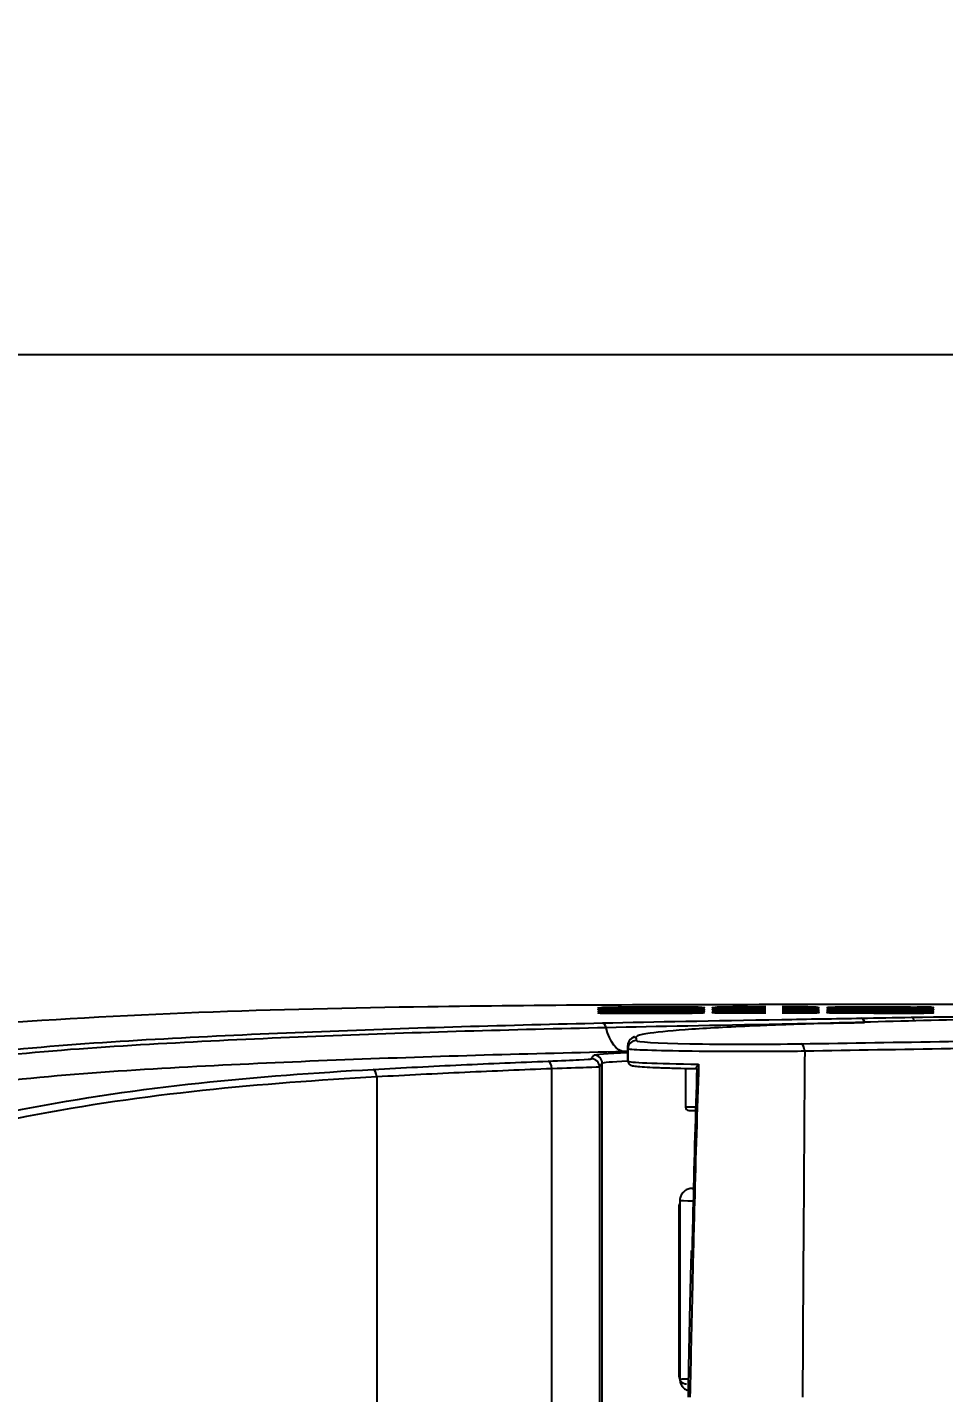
# Model space of a CAD drawing. Extents: x 5656 to 11650, y -52 to 2475.
# Drawn here: x 5946.8 to 6058.8, y 1845.8 to 2012.7 of the extents above; entities that cross this region are included whole.
import ezdxf

# ---------------------------------------------------------------- set-up
doc = ezdxf.new("R2010")
doc.units = 0
doc.header["$LTSCALE"] = 20
doc.header["$MEASUREMENT"] = 0
doc.layers.get('0').update_dxf_attribs({"linetype": 'CONTINUOUS'})
doc.layers.get('DEFPOINTS').update_dxf_attribs({"linetype": 'CONTINUOUS'})
doc.layers.add('1', color=7, linetype='CONTINUOUS')
doc.styles.get("Standard").update_dxf_attribs({"font": 'NanumGothic.ttf'})
doc.dimstyles.get("Standard").update_dxf_attribs({"dimtxt": 2.7, "dimasz": 2.5, "dimexe": 1.5, "dimexo": 1.5, "dimgap": 1.5, "dimtad": 1, "dimdec": 0, "dimlfac": 10, "dimzin": 0, "dimdsep": 46, "dimtxsty": 'Standard', "dimcen": 0, "dimclrt": 2, "dimadec": 0, "dimazin": 0, "dimtfac": 1, "dimtdec": 0, "dimtmove": 0, "dimatfit": 3, "dimfxl": 0, "dimtolj": 1, "dimtzin": 0, "dimarcsym": 0})

# ---------------------------------------------------------------- blocks, each defined once
blk = doc.blocks.new('*D62')
at = {"color": 3, "lineweight": -2}
for p, q in [((5797, 1696.4), (5797, 1977.72)), ((6474.56, 1696.4), (6474.56, 1977.72)), ((5817, 1972.72), (6454.56, 1972.72))]:
    blk.add_line(p, q, dxfattribs=at)
at = {"color": 3}
for points in [[(5817, 1976.05), (5817, 1969.38), (5797, 1972.72)], [(6454.56, 1976.05), (6454.56, 1969.38), (6474.56, 1972.72)]]:
    blk.add_solid(points, dxfattribs=at)
at = {"layer": 'DEFPOINTS', "color": 0}
for p in [(6474.56, 1972.72), (5797, 1694.9), (6474.56, 1694.9)]:
    blk.add_point(p, dxfattribs=at)
at = {"color": 2, "insert": (6135.78, 1996.32), "char_height": 25, "attachment_point": 5}
blk.add_mtext('\\A1;{\\fNanumGothic|b0|i0|c0|p50;680}', dxfattribs=at)

msp = doc.modelspace()

# ---------------------------------------------------------------- linework, layer by layer
at = {"layer": '1', "color": 0, "linetype": 'Continuous'}
for p, q in [((6020.23, 1888.27), (6020.23, 1886.77)), ((6027.29, 1885.46), (6027.29, 1880.7)), ((6028.57, 1880.7), (6027.29, 1880.7)), ((6027.69, 1880.3), (6028.41, 1880.3)), ((6028.31, 1870.79), (6028.09, 1870.79)), ((6026.47, 1868.52), (6026.47, 1847.88)), ((6026.59, 1868.52), (6026.47, 1868.52)), ((6026.59, 1869.29), (6026.59, 1847.47)), ((6026.59, 1869.29), (6026.59, 1847.47)), ((6026.59, 1869.29), (6026.59, 1869.29)), ((6026.58, 1847.88), (6026.47, 1847.88)), ((6026.59, 1847.47), (6026.59, 1847.47))]:
    msp.add_line(p, q, dxfattribs=at)
for centre, radius, start, end in [((6027.69, 1880.7), 0.4, 180, 270), ((6027.47, 1868.52), 1, 151.4574, 180), ((6027.47, 1847.88), 1, 180, 267.2119)]:
    msp.add_arc(centre, radius, start, end, dxfattribs=at)
for centre, major_axis, ratio, start_param, end_param in [((6048.77, 1890.59), (-0.02, 1), 0.526618, 5.24402, 6.242794), ((6048.77, 1890.59), (-0.015, 1), 0.445342, 5.153242, 6.244836), ((6054.89, 1890.7), (0.015, -1), 0.437993, 2.171709, 3.103155), ((6017.15, 1890.01), (-0.022, 1), 0.481748, 5.12915, 6.244948), ((6021.23, 1888.27), (1, 0.02), 0.999469, 1.552796, 3.121279), ((6021.24, 1887.85), (1, 0.02), 0.99947, 1.552437, 3.121258), ((6041.41, 1887.46), (-0.017, 1), 0.443476, 4.795344, 6.246249), ((6010.53, 1885.34), (0.039, -0.999), 0.419656, 1.626156, 3.124935), ((6015.78, 1885.62), (0.842, -0.539), 0.999869, 0.569809, 2.169227), ((6016.11, 1886.08), (0.775, -0.632), 0.999905, 0.684023, 2.277312)]:
    msp.add_ellipse(centre, major_axis=major_axis, ratio=ratio, start_param=start_param, end_param=end_param, dxfattribs=at)
for points, knots in [([(6036.83, 1494.1), (6022.93, 1494.11), (6009.02, 1494.17), (5976.37, 1494.67), (5957.63, 1495.23), (5929.55, 1497.55), (5920.17, 1498.6), (5901.61, 1501.6), (5892.43, 1503.55), (5874.42, 1509.04), (5865.64, 1512.6), (5849.42, 1521.94), (5841.86, 1527.88), (5832.37, 1538.15), (5829.48, 1541.81), (5824.19, 1549.57), (5821.79, 1553.68), (5815.4, 1566.23), (5812.14, 1574.98), (5806.86, 1592.96), (5804.84, 1602.19), (5801.66, 1620.58), (5800.49, 1629.79), (5797.73, 1657.48), (5796.98, 1676.01), (5797.03, 1713.13), (5797.84, 1731.8), (5800.74, 1759.68), (5801.97, 1768.93), (5805.28, 1787.31), (5807.37, 1796.48), (5812.8, 1814.25), (5816.14, 1822.88), (5822.65, 1835.22), (5825.09, 1839.26), (5830.53, 1846.95), (5833.49, 1850.56), (5843.17, 1860.65), (5850.81, 1866.42), (5867.18, 1875.49), (5876.02, 1878.93), (5893.98, 1884.21), (5903.08, 1886.08), (5921.4, 1888.95), (5930.64, 1889.95), (5958.45, 1892.2), (5977.13, 1892.74), (6009.6, 1893.23), (6023.42, 1893.28), (6039.25, 1893.29)], [0, 0, 0, 0, 0.054995, 0.054995, 0.129163, 0.129163, 0.166246, 0.166246, 0.20333, 0.20333, 0.240414, 0.240414, 0.277498, 0.277498, 0.296039, 0.296039, 0.314581, 0.314581, 0.351665, 0.351665, 0.388749, 0.388749, 0.425833, 0.425833, 0.5, 0.5, 0.574167, 0.574167, 0.611251, 0.611251, 0.648335, 0.648335, 0.685419, 0.685419, 0.703961, 0.703961, 0.722502, 0.722502, 0.759586, 0.759586, 0.79667, 0.79667, 0.833754, 0.833754, 0.870837, 0.870837, 0.945005, 0.945005, 1, 1, 1, 1]), ([(6017.46, 1892.78), (6017.27, 1892.79), (6017.1, 1892.79), (6016.6, 1892.81), (6016.5, 1892.84), (6016.76, 1892.87), (6016.92, 1892.88), (6017.12, 1892.89)], [0, 0, 0, 0, 0.201907, 0.201907, 0.73796, 0.73796, 1, 1, 1, 1]), ([(6017.12, 1892.89), (6017.34, 1892.9), (6017.61, 1892.9), (6018.52, 1892.92), (6019.19, 1892.92), (6022.42, 1892.94), (6025.01, 1892.94), (6027.59, 1892.95)], [0, 0, 0, 0, 0.092751, 0.092751, 0.274201, 0.274201, 1, 1, 1, 1]), ([(6027.59, 1892.95), (6027.24, 1892.95), (6025.52, 1892.95), (6022.75, 1892.94), (6020.01, 1892.92), (6018.44, 1892.92), (6017.99, 1892.91), (6017.89, 1892.91)], [0, 0, 0, 0, 0.10832, 0.530578, 0.847495, 0.96625, 1, 1, 1, 1]), ([(6027.59, 1892.95), (6027.8, 1892.95), (6028.02, 1892.95), (6028.43, 1892.95), (6028.62, 1892.94), (6028.96, 1892.94), (6029.11, 1892.93), (6029.36, 1892.92), (6029.45, 1892.91), (6029.58, 1892.9), (6029.6, 1892.89), (6029.57, 1892.87), (6029.51, 1892.86), (6029.35, 1892.85), (6029.28, 1892.84), (6029.19, 1892.84)], [0, 0, 0, 0, 0.141324, 0.141324, 0.282473, 0.282473, 0.426689, 0.426689, 0.577845, 0.577845, 0.736939, 0.736939, 0.901335, 0.901335, 1, 1, 1, 1]), ([(6032.09, 1892.82), (6032.05, 1892.82), (6032, 1892.82), (6031.75, 1892.82), (6031.56, 1892.82), (6031.22, 1892.83), (6031.07, 1892.84), (6030.82, 1892.85), (6030.72, 1892.86), (6030.6, 1892.87), (6030.58, 1892.88), (6030.61, 1892.9), (6030.67, 1892.91), (6030.87, 1892.92), (6031, 1892.93), (6031.34, 1892.94), (6031.54, 1892.95), (6031.95, 1892.96), (6032.17, 1892.96), (6032.4, 1892.96), (6033.24, 1892.96), (6034.1, 1892.96), (6035.66, 1892.97), (6036.36, 1892.97), (6037.07, 1892.97)], [0, 0, 0, 0, 0.014064, 0.014064, 0.076122, 0.076122, 0.139542, 0.139542, 0.206001, 0.206001, 0.275928, 0.275928, 0.348166, 0.348166, 0.419987, 0.419987, 0.488741, 0.488741, 0.553703, 0.553703, 0.553703, 0.798091, 0.798091, 1, 1, 1, 1]), ([(6037.09, 1892.97), (6036.87, 1892.97), (6035.62, 1892.97), (6034.01, 1892.96), (6032.44, 1892.96), (6031.99, 1892.96), (6031.89, 1892.95)], [0, 0, 0, 0, 0.126736, 0.716573, 0.937605, 1, 1, 1, 1]), ([(6041.59, 1892.97), (6041.24, 1892.97), (6040.41, 1892.97), (6039.57, 1892.97), (6039.09, 1892.97)], [0, 0, 0, 0, 0.421637, 1, 1, 1, 1]), ([(6039.25, 1893.29), (6043.4, 1893.3), (6047.55, 1893.3), (6070.35, 1893.29), (6089, 1893.31), (6107.64, 1893.36)], [0, 0, 0, 0, 0.182171, 0.182171, 1, 1, 1, 1]), ([(6041.59, 1892.97), (6041.8, 1892.97), (6042.02, 1892.97), (6042.43, 1892.96), (6042.62, 1892.96), (6042.96, 1892.95), (6043.11, 1892.94), (6043.36, 1892.93), (6043.46, 1892.92), (6043.58, 1892.91), (6043.6, 1892.9), (6043.57, 1892.88), (6043.51, 1892.87), (6043.34, 1892.86), (6043.24, 1892.85), (6043.13, 1892.85)], [0, 0, 0, 0, 0.138178, 0.138178, 0.276179, 0.276179, 0.417304, 0.417304, 0.565293, 0.565293, 0.721014, 0.721014, 0.881769, 0.881769, 1, 1, 1, 1]), ([(6043.25, 1892.93), (6043.21, 1892.94), (6043.04, 1892.95), (6042.67, 1892.96), (6042.34, 1892.96), (6042.23, 1892.96)], [0, 0, 0, 0, 0.209937, 0.772052, 1, 1, 1, 1]), ([(6046.09, 1892.83), (6046.05, 1892.83), (6046, 1892.83), (6045.75, 1892.83), (6045.56, 1892.83), (6045.22, 1892.84), (6045.07, 1892.85), (6044.82, 1892.86), (6044.72, 1892.87), (6044.6, 1892.88), (6044.58, 1892.89), (6044.61, 1892.91), (6044.67, 1892.92), (6044.87, 1892.93), (6045.01, 1892.94), (6045.34, 1892.95), (6045.54, 1892.96), (6045.95, 1892.97), (6046.17, 1892.97), (6046.4, 1892.97), (6047.25, 1892.97), (6048.1, 1892.97), (6051.17, 1892.97), (6053.38, 1892.97), (6055.59, 1892.96)], [0, 0, 0, 0, 0.009861, 0.009861, 0.05323, 0.05323, 0.097589, 0.097589, 0.144101, 0.144101, 0.193034, 0.193034, 0.243541, 0.243541, 0.293689, 0.293689, 0.341644, 0.341644, 0.386943, 0.386943, 0.386943, 0.557467, 0.557467, 1, 1, 1, 1]), ([(6055.59, 1892.96), (6055.8, 1892.96), (6056.02, 1892.96), (6056.43, 1892.96), (6056.62, 1892.95), (6056.96, 1892.94), (6057.11, 1892.94), (6057.36, 1892.92), (6057.46, 1892.92), (6057.58, 1892.9), (6057.6, 1892.89), (6057.57, 1892.87), (6057.51, 1892.87), (6057.34, 1892.85), (6057.24, 1892.85), (6057.12, 1892.84)], [0, 0, 0, 0, 0.137673, 0.137673, 0.275168, 0.275168, 0.415834, 0.415834, 0.563389, 0.563389, 0.718661, 0.718661, 0.878911, 0.878911, 1, 1, 1, 1]), ([(6057.29, 1892.92), (6057.22, 1892.93), (6057.02, 1892.94), (6056.62, 1892.96), (6056.31, 1892.96), (6056.24, 1892.96)], [0, 0, 0, 0, 0.328428, 0.849625, 1, 1, 1, 1]), ([(6017.46, 1892.57), (6017.27, 1892.58), (6017.1, 1892.58), (6016.6, 1892.61), (6016.5, 1892.63), (6016.76, 1892.66), (6016.92, 1892.67), (6017.13, 1892.68)], [0, 0, 0, 0, 0.201841, 0.201841, 0.737894, 0.737894, 1, 1, 1, 1]), ([(6017.46, 1892.37), (6017.27, 1892.37), (6017.1, 1892.38), (6016.6, 1892.4), (6016.5, 1892.42), (6016.76, 1892.45), (6016.92, 1892.46), (6017.13, 1892.47)], [0, 0, 0, 0, 0.201788, 0.201788, 0.737877, 0.737877, 1, 1, 1, 1]), ([(6027.59, 1892.18), (6026.11, 1892.18), (6024.64, 1892.18), (6021.69, 1892.17), (6020.21, 1892.16), (6018.74, 1892.16), (6018.49, 1892.15), (6018.24, 1892.15), (6017.76, 1892.16), (6017.54, 1892.16), (6017.18, 1892.17), (6017.03, 1892.17), (6016.79, 1892.19), (6016.7, 1892.19), (6016.59, 1892.21), (6016.57, 1892.22), (6016.62, 1892.23), (6016.69, 1892.24), (6016.89, 1892.26), (6017.04, 1892.26), (6017.38, 1892.28), (6017.58, 1892.28), (6018, 1892.29), (6018.22, 1892.29), (6018.49, 1892.3), (6018.54, 1892.3), (6018.59, 1892.3)], [0, 0, 0, 0, 0.286043, 0.286043, 0.572093, 0.572093, 0.572093, 0.620491, 0.620491, 0.669502, 0.669502, 0.712142, 0.712142, 0.756982, 0.756982, 0.804145, 0.804145, 0.85281, 0.85281, 0.90112, 0.90112, 0.947335, 0.947335, 0.991024, 0.991024, 1, 1, 1, 1]), ([(6018.1, 1892.77), (6017.86, 1892.78), (6017.45, 1892.78), (6016.97, 1892.79), (6016.76, 1892.81), (6016.71, 1892.82), (6016.71, 1892.82)], [0, 0, 0, 0, 0.308853, 0.627565, 0.890857, 1, 1, 1, 1]), ([(6018.1, 1892.57), (6017.86, 1892.57), (6017.45, 1892.57), (6016.97, 1892.59), (6016.76, 1892.6), (6016.71, 1892.61), (6016.71, 1892.61)], [0, 0, 0, 0, 0.308888, 0.627667, 0.891007, 1, 1, 1, 1]), ([(6018.1, 1892.36), (6017.86, 1892.36), (6017.45, 1892.37), (6016.97, 1892.38), (6016.76, 1892.4), (6016.71, 1892.4), (6016.71, 1892.4)], [0, 0, 0, 0, 0.308842, 0.627607, 0.890927, 1, 1, 1, 1]), ([(6026.12, 1892.18), (6025.5, 1892.18), (6023.58, 1892.17), (6021.15, 1892.17), (6019.08, 1892.16), (6018.04, 1892.15), (6017.35, 1892.16), (6016.92, 1892.18), (6016.75, 1892.19), (6016.71, 1892.2), (6016.71, 1892.2)], [0, 0, 0, 0, 0.180944, 0.562427, 0.705486, 0.792014, 0.859967, 0.929994, 0.98017, 1, 1, 1, 1]), ([(6017.13, 1892.68), (6017.34, 1892.69), (6017.61, 1892.7), (6018.52, 1892.71), (6019.19, 1892.71), (6022.42, 1892.73), (6025.01, 1892.74), (6027.59, 1892.74)], [0, 0, 0, 0, 0.092731, 0.092731, 0.274185, 0.274185, 1, 1, 1, 1]), ([(6017.13, 1892.47), (6017.34, 1892.48), (6017.61, 1892.49), (6018.52, 1892.51), (6019.19, 1892.51), (6022.42, 1892.52), (6025.01, 1892.53), (6027.59, 1892.53)], [0, 0, 0, 0, 0.092731, 0.092731, 0.274185, 0.274185, 1, 1, 1, 1]), ([(6027.59, 1892.74), (6027.24, 1892.74), (6025.52, 1892.74), (6022.75, 1892.73), (6020.01, 1892.72), (6018.44, 1892.71), (6017.99, 1892.7), (6017.89, 1892.7)], [0, 0, 0, 0, 0.10832, 0.530579, 0.847497, 0.966253, 1, 1, 1, 1]), ([(6027.59, 1892.53), (6027.24, 1892.53), (6025.52, 1892.53), (6022.75, 1892.52), (6020.01, 1892.51), (6018.44, 1892.51), (6017.99, 1892.5), (6017.89, 1892.5)], [0, 0, 0, 0, 0.108319, 0.530581, 0.8475, 0.966255, 1, 1, 1, 1]), ([(6029.19, 1892.84), (6029.13, 1892.84), (6029.07, 1892.83), (6028.84, 1892.82), (6028.64, 1892.82), (6028.23, 1892.81), (6028.01, 1892.81), (6027.78, 1892.81), (6026.93, 1892.8), (6026.08, 1892.8), (6023.01, 1892.79), (6020.8, 1892.79), (6018.59, 1892.77)], [0, 0, 0, 0, 0.027375, 0.027375, 0.09349, 0.09349, 0.155979, 0.155979, 0.155979, 0.391108, 0.391108, 1, 1, 1, 1]), ([(6029.19, 1892.63), (6029.13, 1892.63), (6029.07, 1892.63), (6028.84, 1892.62), (6028.64, 1892.61), (6028.23, 1892.6), (6028.01, 1892.6), (6027.78, 1892.6), (6026.93, 1892.59), (6026.08, 1892.6), (6023.01, 1892.59), (6020.8, 1892.58), (6018.59, 1892.57)], [0, 0, 0, 0, 0.027635, 0.027635, 0.093725, 0.093725, 0.15619, 0.15619, 0.15619, 0.391248, 0.391248, 1, 1, 1, 1]), ([(6029.19, 1892.42), (6029.14, 1892.42), (6029.07, 1892.42), (6028.84, 1892.41), (6028.64, 1892.4), (6028.23, 1892.4), (6028.01, 1892.39), (6027.78, 1892.39), (6026.93, 1892.39), (6026.08, 1892.39), (6023.01, 1892.38), (6020.8, 1892.37), (6018.59, 1892.36)], [0, 0, 0, 0, 0.027896, 0.027896, 0.093959, 0.093959, 0.156401, 0.156401, 0.156401, 0.391389, 0.391389, 1, 1, 1, 1]), ([(6018.59, 1892.3), (6020.06, 1892.3), (6021.54, 1892.31), (6024.49, 1892.32), (6025.96, 1892.32), (6027.44, 1892.33), (6027.68, 1892.33), (6027.94, 1892.33), (6028.41, 1892.32), (6028.64, 1892.32), (6029, 1892.31), (6029.15, 1892.3), (6029.38, 1892.29), (6029.47, 1892.28), (6029.58, 1892.27), (6029.6, 1892.26), (6029.56, 1892.24), (6029.49, 1892.23), (6029.33, 1892.22), (6029.26, 1892.22), (6029.17, 1892.21)], [0, 0, 0, 0, 0.325038, 0.325038, 0.650068, 0.650068, 0.650068, 0.705078, 0.705078, 0.760779, 0.760779, 0.8093, 0.8093, 0.860381, 0.860381, 0.914099, 0.914099, 0.969448, 0.969448, 1, 1, 1, 1]), ([(6027.59, 1892.74), (6027.8, 1892.74), (6028.02, 1892.74), (6028.43, 1892.74), (6028.62, 1892.73), (6028.96, 1892.73), (6029.11, 1892.72), (6029.36, 1892.71), (6029.45, 1892.7), (6029.58, 1892.69), (6029.6, 1892.68), (6029.57, 1892.66), (6029.51, 1892.65), (6029.35, 1892.64), (6029.28, 1892.64), (6029.19, 1892.63)], [0, 0, 0, 0, 0.141417, 0.141417, 0.282659, 0.282659, 0.426976, 0.426976, 0.578238, 0.578238, 0.737437, 0.737437, 0.901928, 0.901928, 1, 1, 1, 1]), ([(6027.59, 1892.53), (6027.8, 1892.53), (6028.02, 1892.53), (6028.43, 1892.53), (6028.62, 1892.53), (6028.96, 1892.52), (6029.11, 1892.51), (6029.36, 1892.5), (6029.45, 1892.49), (6029.58, 1892.48), (6029.6, 1892.47), (6029.57, 1892.45), (6029.51, 1892.44), (6029.35, 1892.43), (6029.28, 1892.43), (6029.19, 1892.42)], [0, 0, 0, 0, 0.14151, 0.14151, 0.282844, 0.282844, 0.427262, 0.427262, 0.578631, 0.578631, 0.737935, 0.737935, 0.90252, 0.90252, 1, 1, 1, 1]), ([(6029.17, 1892.21), (6029.11, 1892.21), (6029.04, 1892.21), (6028.79, 1892.2), (6028.59, 1892.19), (6028.17, 1892.19), (6027.95, 1892.18), (6027.68, 1892.18), (6027.64, 1892.18), (6027.59, 1892.18)], [0, 0, 0, 0, 0.178069, 0.178069, 0.562255, 0.562255, 0.925508, 0.925508, 1, 1, 1, 1]), ([(6029.46, 1892.86), (6029.46, 1892.86), (6029.45, 1892.86), (6029.38, 1892.85), (6029.25, 1892.84), (6029.15, 1892.84)], [0, 0, 0, 0, 0.113902, 0.437923, 1, 1, 1, 1]), ([(6029.46, 1892.65), (6029.46, 1892.65), (6029.45, 1892.65), (6029.38, 1892.64), (6029.26, 1892.64), (6029.15, 1892.63)], [0, 0, 0, 0, 0.113584, 0.437969, 1, 1, 1, 1]), ([(6029.46, 1892.44), (6029.46, 1892.44), (6029.45, 1892.44), (6029.38, 1892.43), (6029.26, 1892.43), (6029.15, 1892.42)], [0, 0, 0, 0, 0.113205, 0.437963, 1, 1, 1, 1]), ([(6029.46, 1892.24), (6029.46, 1892.24), (6029.45, 1892.23), (6029.38, 1892.23), (6029.25, 1892.22), (6029.15, 1892.21)], [0, 0, 0, 0, 0.120012, 0.448396, 1, 1, 1, 1]), ([(6032.09, 1892.61), (6032.05, 1892.61), (6032, 1892.61), (6031.75, 1892.61), (6031.56, 1892.62), (6031.22, 1892.62), (6031.07, 1892.63), (6030.82, 1892.64), (6030.72, 1892.65), (6030.6, 1892.67), (6030.58, 1892.67), (6030.61, 1892.69), (6030.67, 1892.7), (6030.87, 1892.71), (6031.01, 1892.72), (6031.34, 1892.73), (6031.54, 1892.74), (6031.95, 1892.75), (6032.17, 1892.75), (6032.4, 1892.75), (6033.24, 1892.76), (6034.1, 1892.75), (6035.66, 1892.76), (6036.36, 1892.76), (6037.07, 1892.76)], [0, 0, 0, 0, 0.014046, 0.014046, 0.076113, 0.076113, 0.139543, 0.139543, 0.206014, 0.206014, 0.27595, 0.27595, 0.348191, 0.348191, 0.420008, 0.420008, 0.488755, 0.488755, 0.553711, 0.553711, 0.553711, 0.798096, 0.798096, 1, 1, 1, 1]), ([(6032.09, 1892.4), (6032.05, 1892.4), (6032, 1892.4), (6031.75, 1892.4), (6031.56, 1892.41), (6031.22, 1892.42), (6031.07, 1892.42), (6030.82, 1892.43), (6030.72, 1892.44), (6030.6, 1892.46), (6030.58, 1892.46), (6030.61, 1892.48), (6030.67, 1892.49), (6030.87, 1892.51), (6031.01, 1892.51), (6031.34, 1892.53), (6031.54, 1892.53), (6031.95, 1892.54), (6032.17, 1892.54), (6032.4, 1892.54), (6033.24, 1892.55), (6034.1, 1892.54), (6035.66, 1892.55), (6036.36, 1892.55), (6037.07, 1892.55)], [0, 0, 0, 0, 0.014051, 0.014051, 0.076123, 0.076123, 0.139561, 0.139561, 0.20604, 0.20604, 0.275982, 0.275982, 0.348222, 0.348222, 0.420032, 0.420032, 0.488768, 0.488768, 0.553716, 0.553716, 0.553716, 0.798087, 0.798087, 1, 1, 1, 1]), ([(6037.08, 1892.19), (6035.63, 1892.19), (6034.19, 1892.19), (6032.74, 1892.19), (6032.49, 1892.19), (6032.24, 1892.19), (6031.77, 1892.2), (6031.54, 1892.2), (6031.18, 1892.21), (6031.03, 1892.21), (6030.79, 1892.23), (6030.7, 1892.23), (6030.59, 1892.25), (6030.58, 1892.26), (6030.62, 1892.28), (6030.69, 1892.28), (6030.9, 1892.3), (6031.04, 1892.31), (6031.39, 1892.32), (6031.59, 1892.32), (6032.01, 1892.33), (6032.23, 1892.33), (6032.5, 1892.33), (6032.54, 1892.33), (6032.59, 1892.33)], [0, 0, 0, 0, 0.395812, 0.395812, 0.395812, 0.464212, 0.464212, 0.53347, 0.53347, 0.593811, 0.593811, 0.657323, 0.657323, 0.724093, 0.724093, 0.792871, 0.792871, 0.860986, 0.860986, 0.926034, 0.926034, 0.987518, 0.987518, 1, 1, 1, 1]), ([(6032.09, 1892.4), (6031.86, 1892.4), (6031.44, 1892.41), (6030.97, 1892.43), (6030.76, 1892.44), (6030.71, 1892.45), (6030.72, 1892.45)], [0, 0, 0, 0, 0.31013, 0.628887, 0.889722, 1, 1, 1, 1]), ([(6032.09, 1892.82), (6031.86, 1892.82), (6031.44, 1892.83), (6030.97, 1892.84), (6030.76, 1892.86), (6030.71, 1892.86), (6030.72, 1892.86)], [0, 0, 0, 0, 0.310138, 0.628836, 0.889641, 1, 1, 1, 1]), ([(6032.09, 1892.61), (6031.86, 1892.61), (6031.44, 1892.62), (6030.97, 1892.63), (6030.76, 1892.65), (6030.71, 1892.66), (6030.72, 1892.66)], [0, 0, 0, 0, 0.310132, 0.628858, 0.889676, 1, 1, 1, 1]), ([(6037.09, 1892.19), (6036.17, 1892.19), (6034.77, 1892.19), (6033.08, 1892.19), (6032.04, 1892.19), (6031.35, 1892.2), (6030.93, 1892.22), (6030.75, 1892.23), (6030.72, 1892.24), (6030.72, 1892.24)], [0, 0, 0, 0, 0.378958, 0.581991, 0.70484, 0.801476, 0.901061, 0.971905, 1, 1, 1, 1]), ([(6037.09, 1892.76), (6036.87, 1892.76), (6035.62, 1892.76), (6034.01, 1892.75), (6032.44, 1892.75), (6031.99, 1892.75), (6031.89, 1892.75)], [0, 0, 0, 0, 0.126738, 0.716577, 0.937609, 1, 1, 1, 1]), ([(6037.09, 1892.55), (6036.87, 1892.55), (6035.62, 1892.55), (6034.01, 1892.54), (6032.44, 1892.55), (6031.99, 1892.54), (6031.89, 1892.54)], [0, 0, 0, 0, 0.126714, 0.716572, 0.93761, 1, 1, 1, 1]), ([(6032.59, 1892.33), (6034.06, 1892.34), (6035.54, 1892.34), (6037.04, 1892.34), (6037.07, 1892.34), (6037.1, 1892.34)], [0, 0, 0, 0, 0.980698, 0.980698, 1, 1, 1, 1]), ([(6041.59, 1892.76), (6041.24, 1892.76), (6040.41, 1892.76), (6039.57, 1892.76), (6039.09, 1892.76)], [0, 0, 0, 0, 0.421634, 1, 1, 1, 1]), ([(6041.59, 1892.55), (6041.24, 1892.55), (6040.41, 1892.55), (6039.57, 1892.55), (6039.09, 1892.55)], [0, 0, 0, 0, 0.421606, 1, 1, 1, 1]), ([(6039.11, 1892.34), (6039.88, 1892.34), (6040.66, 1892.34), (6041.44, 1892.34), (6041.69, 1892.34), (6041.94, 1892.34), (6042.41, 1892.33), (6042.64, 1892.33), (6043, 1892.32), (6043.15, 1892.31), (6043.39, 1892.3), (6043.48, 1892.29), (6043.59, 1892.27), (6043.6, 1892.27), (6043.56, 1892.25), (6043.49, 1892.24), (6043.32, 1892.23), (6043.25, 1892.22), (6043.16, 1892.22)], [0, 0, 0, 0, 0.32754, 0.32754, 0.32754, 0.432784, 0.432784, 0.539343, 0.539343, 0.632253, 0.632253, 0.730115, 0.730115, 0.832993, 0.832993, 0.938881, 0.938881, 1, 1, 1, 1]), ([(6042.72, 1892.84), (6042.63, 1892.83), (6042.53, 1892.83), (6042.23, 1892.83), (6042.01, 1892.82), (6041.78, 1892.82), (6040.93, 1892.82), (6040.08, 1892.82), (6039.19, 1892.82), (6039.15, 1892.82), (6039.12, 1892.82)], [0, 0, 0, 0, 0.09227, 0.09227, 0.276631, 0.276631, 0.276631, 0.970755, 0.970755, 1, 1, 1, 1]), ([(6043.17, 1892.64), (6043.12, 1892.64), (6043.06, 1892.64), (6042.84, 1892.63), (6042.64, 1892.62), (6042.23, 1892.62), (6042.01, 1892.61), (6041.78, 1892.61), (6040.93, 1892.61), (6040.08, 1892.61), (6039.19, 1892.61), (6039.15, 1892.61), (6039.12, 1892.61)], [0, 0, 0, 0, 0.06249, 0.06249, 0.228351, 0.228351, 0.385058, 0.385058, 0.385058, 0.975117, 0.975117, 1, 1, 1, 1]), ([(6043.18, 1892.43), (6043.12, 1892.43), (6043.06, 1892.43), (6042.84, 1892.42), (6042.64, 1892.41), (6042.23, 1892.41), (6042.01, 1892.4), (6041.78, 1892.4), (6040.93, 1892.4), (6040.08, 1892.4), (6039.19, 1892.4), (6039.15, 1892.4), (6039.12, 1892.4)], [0, 0, 0, 0, 0.063334, 0.063334, 0.229018, 0.229018, 0.385563, 0.385563, 0.385563, 0.975063, 0.975063, 1, 1, 1, 1]), ([(6041.59, 1892.76), (6041.8, 1892.76), (6042.02, 1892.76), (6042.43, 1892.75), (6042.62, 1892.75), (6042.96, 1892.74), (6043.11, 1892.73), (6043.36, 1892.72), (6043.46, 1892.71), (6043.58, 1892.7), (6043.6, 1892.69), (6043.57, 1892.67), (6043.51, 1892.66), (6043.35, 1892.65), (6043.27, 1892.65), (6043.17, 1892.64)], [0, 0, 0, 0, 0.140444, 0.140444, 0.280707, 0.280707, 0.424154, 0.424154, 0.574578, 0.574578, 0.732854, 0.732854, 0.896229, 0.896229, 1, 1, 1, 1]), ([(6041.59, 1892.55), (6041.8, 1892.55), (6042.02, 1892.55), (6042.43, 1892.54), (6042.62, 1892.54), (6042.96, 1892.53), (6043.11, 1892.52), (6043.36, 1892.51), (6043.46, 1892.5), (6043.58, 1892.49), (6043.6, 1892.48), (6043.57, 1892.46), (6043.51, 1892.45), (6043.35, 1892.44), (6043.27, 1892.44), (6043.18, 1892.43)], [0, 0, 0, 0, 0.140567, 0.140567, 0.280951, 0.280951, 0.42453, 0.42453, 0.575094, 0.575094, 0.733508, 0.733508, 0.89701, 0.89701, 1, 1, 1, 1]), ([(6043.16, 1892.22), (6043.1, 1892.22), (6043.03, 1892.21), (6042.79, 1892.21), (6042.59, 1892.2), (6042.17, 1892.2), (6041.95, 1892.19), (6041.68, 1892.19), (6041.64, 1892.19), (6041.59, 1892.19)], [0, 0, 0, 0, 0.169602, 0.169602, 0.558168, 0.558168, 0.925464, 0.925464, 1, 1, 1, 1]), ([(6043.24, 1892.72), (6043.21, 1892.73), (6043.04, 1892.74), (6042.67, 1892.75), (6042.34, 1892.75), (6042.24, 1892.75)], [0, 0, 0, 0, 0.192109, 0.762088, 1, 1, 1, 1]), ([(6043.23, 1892.51), (6043.2, 1892.52), (6043.05, 1892.53), (6042.68, 1892.54), (6042.34, 1892.54), (6042.24, 1892.54)], [0, 0, 0, 0, 0.173611, 0.751866, 1, 1, 1, 1]), ([(6043.46, 1892.87), (6043.46, 1892.87), (6043.45, 1892.87), (6043.37, 1892.86), (6043.14, 1892.85), (6042.86, 1892.84), (6042.67, 1892.84)], [0, 0, 0, 0, 0.071668, 0.263989, 0.600082, 1, 1, 1, 1]), ([(6043.46, 1892.66), (6043.46, 1892.66), (6043.45, 1892.66), (6043.37, 1892.65), (6043.26, 1892.64), (6043.13, 1892.64), (6043.13, 1892.64)], [0, 0, 0, 0, 0.116069, 0.43759, 0.999898, 1, 1, 1, 1]), ([(6043.46, 1892.45), (6043.46, 1892.45), (6043.45, 1892.45), (6043.37, 1892.44), (6043.24, 1892.44), (6043.14, 1892.43)], [0, 0, 0, 0, 0.117973, 0.439257, 1, 1, 1, 1]), ([(6043.46, 1892.24), (6043.46, 1892.24), (6043.45, 1892.24), (6043.37, 1892.23), (6043.24, 1892.23), (6043.14, 1892.22)], [0, 0, 0, 0, 0.126209, 0.452872, 1, 1, 1, 1]), ([(6046.09, 1892.61), (6046.05, 1892.61), (6046, 1892.62), (6045.75, 1892.62), (6045.56, 1892.62), (6045.22, 1892.63), (6045.07, 1892.64), (6044.82, 1892.65), (6044.72, 1892.66), (6044.6, 1892.67), (6044.58, 1892.68), (6044.61, 1892.7), (6044.67, 1892.71), (6044.87, 1892.72), (6045.01, 1892.73), (6045.34, 1892.74), (6045.54, 1892.75), (6045.95, 1892.75), (6046.17, 1892.76), (6046.4, 1892.76), (6047.25, 1892.76), (6048.1, 1892.76), (6051.17, 1892.75), (6053.38, 1892.75), (6055.59, 1892.75)], [0, 0, 0, 0, 0.009849, 0.009849, 0.053224, 0.053224, 0.09759, 0.09759, 0.14411, 0.14411, 0.193049, 0.193049, 0.243556, 0.243556, 0.293699, 0.293699, 0.341646, 0.341646, 0.386938, 0.386938, 0.386938, 0.557452, 0.557452, 1, 1, 1, 1]), ([(6046.09, 1892.4), (6046.05, 1892.4), (6046, 1892.4), (6045.75, 1892.41), (6045.56, 1892.41), (6045.22, 1892.42), (6045.07, 1892.43), (6044.82, 1892.44), (6044.72, 1892.45), (6044.6, 1892.46), (6044.58, 1892.47), (6044.61, 1892.49), (6044.67, 1892.5), (6044.87, 1892.51), (6045.01, 1892.52), (6045.34, 1892.53), (6045.54, 1892.54), (6045.95, 1892.54), (6046.18, 1892.55), (6046.4, 1892.55), (6047.25, 1892.55), (6048.1, 1892.55), (6051.17, 1892.54), (6053.38, 1892.54), (6055.59, 1892.54)], [0, 0, 0, 0, 0.009838, 0.009838, 0.053218, 0.053218, 0.097591, 0.097591, 0.144119, 0.144119, 0.193063, 0.193063, 0.243571, 0.243571, 0.293709, 0.293709, 0.341647, 0.341647, 0.386933, 0.386933, 0.386933, 0.557437, 0.557437, 1, 1, 1, 1]), ([(6055.59, 1892.18), (6055.26, 1892.18), (6054.92, 1892.18), (6053.26, 1892.18), (6051.92, 1892.18), (6049.31, 1892.19), (6048.03, 1892.19), (6046.74, 1892.19), (6046.49, 1892.19), (6046.24, 1892.19), (6045.77, 1892.2), (6045.54, 1892.2), (6045.18, 1892.21), (6045.03, 1892.22), (6044.79, 1892.23), (6044.7, 1892.24), (6044.59, 1892.25), (6044.58, 1892.26), (6044.62, 1892.28), (6044.69, 1892.29), (6044.9, 1892.3), (6045.05, 1892.31), (6045.39, 1892.32), (6045.59, 1892.33), (6046.01, 1892.33), (6046.23, 1892.33), (6046.5, 1892.34), (6046.54, 1892.34), (6046.59, 1892.34)], [0, 0, 0, 0, 0.064652, 0.064652, 0.323258, 0.323258, 0.572033, 0.572033, 0.572033, 0.620506, 0.620506, 0.669583, 0.669583, 0.712378, 0.712378, 0.75745, 0.75745, 0.804822, 0.804822, 0.853572, 0.853572, 0.901784, 0.901784, 0.947776, 0.947776, 0.991242, 0.991242, 1, 1, 1, 1]), ([(6046.1, 1892.83), (6045.86, 1892.83), (6045.44, 1892.83), (6044.97, 1892.85), (6044.76, 1892.87), (6044.72, 1892.87), (6044.72, 1892.87)], [0, 0, 0, 0, 0.310746, 0.629717, 0.890025, 1, 1, 1, 1]), ([(6046.1, 1892.61), (6045.86, 1892.62), (6045.44, 1892.62), (6044.97, 1892.64), (6044.76, 1892.66), (6044.72, 1892.66), (6044.72, 1892.66)], [0, 0, 0, 0, 0.310734, 0.629732, 0.890042, 1, 1, 1, 1]), ([(6046.1, 1892.4), (6045.86, 1892.41), (6045.44, 1892.41), (6044.97, 1892.43), (6044.76, 1892.45), (6044.72, 1892.45), (6044.72, 1892.45)], [0, 0, 0, 0, 0.310727, 0.629758, 0.890079, 1, 1, 1, 1]), ([(6055.09, 1892.18), (6054.15, 1892.18), (6051.9, 1892.18), (6049.16, 1892.19), (6047.08, 1892.19), (6046.04, 1892.19), (6045.35, 1892.21), (6044.93, 1892.22), (6044.75, 1892.24), (6044.72, 1892.24), (6044.72, 1892.24)], [0, 0, 0, 0, 0.251368, 0.600061, 0.730822, 0.809938, 0.872241, 0.936443, 0.981901, 1, 1, 1, 1]), ([(6055.59, 1892.75), (6055.24, 1892.75), (6053.52, 1892.75), (6050.75, 1892.76), (6048.01, 1892.76), (6046.44, 1892.76), (6045.99, 1892.75), (6045.89, 1892.75)], [0, 0, 0, 0, 0.108414, 0.530811, 0.847822, 0.966621, 1, 1, 1, 1]), ([(6055.59, 1892.54), (6055.24, 1892.54), (6053.52, 1892.54), (6050.76, 1892.54), (6048.01, 1892.54), (6046.44, 1892.55), (6045.99, 1892.54), (6045.89, 1892.54)], [0, 0, 0, 0, 0.108413, 0.530813, 0.847825, 0.966624, 1, 1, 1, 1]), ([(6056.69, 1892.83), (6056.6, 1892.83), (6056.52, 1892.82), (6056.23, 1892.82), (6056.01, 1892.82), (6055.78, 1892.82), (6054.93, 1892.81), (6054.08, 1892.82), (6051.01, 1892.82), (6048.8, 1892.82), (6046.59, 1892.82)], [0, 0, 0, 0, 0.029513, 0.029513, 0.096249, 0.096249, 0.096249, 0.347528, 0.347528, 1, 1, 1, 1]), ([(6056.69, 1892.61), (6056.61, 1892.61), (6056.52, 1892.61), (6056.23, 1892.61), (6056.01, 1892.6), (6055.78, 1892.6), (6054.93, 1892.6), (6054.08, 1892.61), (6051.01, 1892.61), (6048.8, 1892.61), (6046.59, 1892.61)], [0, 0, 0, 0, 0.029904, 0.029904, 0.096601, 0.096601, 0.096601, 0.347762, 0.347762, 1, 1, 1, 1]), ([(6056.69, 1892.4), (6056.61, 1892.4), (6056.52, 1892.4), (6056.23, 1892.39), (6056.01, 1892.39), (6055.78, 1892.39), (6054.93, 1892.39), (6054.08, 1892.39), (6051.01, 1892.4), (6048.8, 1892.4), (6046.59, 1892.4)], [0, 0, 0, 0, 0.030294, 0.030294, 0.096951, 0.096951, 0.096951, 0.347996, 0.347996, 1, 1, 1, 1]), ([(6046.59, 1892.34), (6048.06, 1892.33), (6049.54, 1892.33), (6052.49, 1892.33), (6053.96, 1892.33), (6055.44, 1892.33), (6055.69, 1892.33), (6055.94, 1892.32), (6056.41, 1892.32), (6056.64, 1892.31), (6057, 1892.3), (6057.15, 1892.3), (6057.39, 1892.28), (6057.48, 1892.27), (6057.59, 1892.26), (6057.6, 1892.25), (6057.56, 1892.23), (6057.49, 1892.22), (6057.32, 1892.21), (6057.24, 1892.21), (6057.14, 1892.2)], [0, 0, 0, 0, 0.323551, 0.323551, 0.647097, 0.647097, 0.647097, 0.701923, 0.701923, 0.757432, 0.757432, 0.805852, 0.805852, 0.856873, 0.856873, 0.910507, 0.910507, 0.965688, 0.965688, 1, 1, 1, 1]), ([(6077.53, 1891.79), (6072.19, 1891.68), (6067.06, 1891.56), (6056.98, 1891.31), (6052.02, 1891.18), (6047.14, 1891.04)], [0, 0, 0, 0, 0.5, 0.5, 1, 1, 1, 1]), ([(6055.59, 1892.75), (6055.81, 1892.75), (6056.02, 1892.75), (6056.43, 1892.74), (6056.62, 1892.74), (6056.96, 1892.73), (6057.11, 1892.72), (6057.36, 1892.71), (6057.46, 1892.7), (6057.58, 1892.69), (6057.6, 1892.68), (6057.57, 1892.66), (6057.51, 1892.65), (6057.37, 1892.64), (6057.32, 1892.64), (6057.27, 1892.64)], [0, 0, 0, 0, 0.145659, 0.145659, 0.291128, 0.291128, 0.439963, 0.439963, 0.596091, 0.596091, 0.760373, 0.760373, 0.929898, 0.929898, 1, 1, 1, 1]), ([(6055.59, 1892.54), (6055.81, 1892.54), (6056.02, 1892.54), (6056.43, 1892.53), (6056.62, 1892.53), (6056.96, 1892.52), (6057.11, 1892.51), (6057.36, 1892.5), (6057.46, 1892.49), (6057.58, 1892.47), (6057.6, 1892.47), (6057.57, 1892.45), (6057.51, 1892.44), (6057.37, 1892.43), (6057.32, 1892.43), (6057.27, 1892.42)], [0, 0, 0, 0, 0.145731, 0.145731, 0.291271, 0.291271, 0.440191, 0.440191, 0.59641, 0.59641, 0.760777, 0.760777, 0.930368, 0.930368, 1, 1, 1, 1]), ([(6057.14, 1892.2), (6057.08, 1892.2), (6057.02, 1892.2), (6056.79, 1892.19), (6056.59, 1892.19), (6056.17, 1892.18), (6055.95, 1892.18), (6055.68, 1892.18), (6055.64, 1892.18), (6055.59, 1892.18)], [0, 0, 0, 0, 0.154091, 0.154091, 0.550191, 0.550191, 0.92448, 0.92448, 1, 1, 1, 1]), ([(6057.28, 1892.5), (6057.22, 1892.5), (6057.03, 1892.52), (6056.63, 1892.53), (6056.31, 1892.53), (6056.23, 1892.53)], [0, 0, 0, 0, 0.291378, 0.819884, 1, 1, 1, 1]), ([(6057.28, 1892.71), (6057.22, 1892.72), (6057.02, 1892.73), (6056.63, 1892.74), (6056.32, 1892.74), (6056.24, 1892.75)], [0, 0, 0, 0, 0.311649, 0.839121, 1, 1, 1, 1]), ([(6057.46, 1892.87), (6057.46, 1892.87), (6057.45, 1892.86), (6057.36, 1892.86), (6057.12, 1892.84), (6056.83, 1892.83), (6056.64, 1892.83)], [0, 0, 0, 0, 0.076468, 0.269076, 0.602141, 1, 1, 1, 1]), ([(6057.46, 1892.65), (6057.46, 1892.65), (6057.45, 1892.65), (6057.36, 1892.64), (6057.12, 1892.63), (6056.83, 1892.62), (6056.64, 1892.61)], [0, 0, 0, 0, 0.076314, 0.268917, 0.602256, 1, 1, 1, 1]), ([(6057.46, 1892.44), (6057.46, 1892.44), (6057.45, 1892.44), (6057.37, 1892.43), (6057.12, 1892.41), (6056.83, 1892.41), (6056.65, 1892.4)], [0, 0, 0, 0, 0.075717, 0.268401, 0.602159, 1, 1, 1, 1]), ([(6057.46, 1892.23), (6057.46, 1892.23), (6057.45, 1892.22), (6057.36, 1892.22), (6057.23, 1892.21), (6057.12, 1892.2)], [0, 0, 0, 0, 0.129181, 0.454048, 1, 1, 1, 1]), ([(5880.67, 1868.68), (5891.22, 1875.44), (5902.73, 1879.75), (5925.66, 1885.54), (5937.1, 1887.07), (5954.25, 1888.56), (5959.96, 1888.9), (5971.38, 1889.51), (5977.08, 1889.76), (5994.19, 1890.43), (6005.61, 1890.75), (6017.15, 1891.01)], [0, 0, 0, 0, 0.25, 0.25, 0.5, 0.5, 0.625, 0.625, 0.75, 0.75, 1, 1, 1, 1]), ([(6017.59, 1890.42), (6006.03, 1890.17), (5994.59, 1889.85), (5977.46, 1889.18), (5971.75, 1888.92), (5960.33, 1888.31), (5954.61, 1887.98), (5937.43, 1886.48), (5925.84, 1884.91), (5903.12, 1879.15), (5891.96, 1875), (5881.33, 1868.19)], [0, 0, 0, 0, 0.25, 0.25, 0.375, 0.375, 0.5, 0.5, 0.75, 0.75, 1, 1, 1, 1]), ([(6039.09, 1890.78), (6036.73, 1890.69), (6036.51, 1890.68), (6033.09, 1890.53), (6030.3, 1890.39), (6025.84, 1890.08), (6024.12, 1889.92), (6022.19, 1889.65), (6021.67, 1889.54), (6021.41, 1889.43)], [0, 0, 0, 0, 0.025062, 0.025062, 0.389565, 0.389565, 0.754069, 0.754069, 1, 1, 1, 1]), ([(6021.06, 1889.32), (6020.97, 1889.33), (6020.86, 1889.25), (6020.68, 1889.11), (6020.66, 1889.09)], [0, 0, 0, 0, 0.87256, 1, 1, 1, 1]), ([(6021.23, 1889.27), (6021.23, 1889.25), (6021.23, 1889.23), (6021.24, 1889.12), (6021.24, 1889.04), (6021.24, 1888.92), (6021.24, 1888.88), (6021.24, 1888.85)], [0, 0, 0, 0, 0.154236, 0.154236, 0.771181, 0.771181, 1, 1, 1, 1]), ([(6021.24, 1888.85), (6021.24, 1888.7), (6023.76, 1888.55), (6029.83, 1888.43), (6032.16, 1888.41), (6036.87, 1888.41), (6039.26, 1888.43), (6041.41, 1888.46)], [0, 0, 0, 0, 0.5, 0.5, 0.75, 0.75, 1, 1, 1, 1]), ([(6019.83, 1887.5), (6008.35, 1887.24), (5996.99, 1886.93), (5979.96, 1886.27), (5974.29, 1886.02), (5962.93, 1885.43), (5957.25, 1885.1), (5945.87, 1884.14), (5940.17, 1883.52), (5928.76, 1881.81), (5923.02, 1880.73), (5906.04, 1876.51), (5894.93, 1872.45), (5884.38, 1865.72)], [0, 0, 0, 0, 0.25, 0.25, 0.375, 0.375, 0.5, 0.5, 0.625, 0.625, 0.75, 0.75, 1, 1, 1, 1]), ([(5989.13, 1885.33), (5992.74, 1885.53), (5996.32, 1885.72), (6003.43, 1886.05), (6006.97, 1886.2), (6010.5, 1886.34)], [0, 0, 0, 0, 0.499788, 0.499788, 1, 1, 1, 1]), ([(6010.5, 1886.34), (6012.06, 1886.4), (6013.38, 1886.46), (6015.22, 1886.56), (6015.74, 1886.59), (6015.75, 1886.62)], [0, 0, 0, 0, 0.5, 0.5, 1, 1, 1, 1]), ([(6015.75, 1886.62), (6015.76, 1886.63), (6015.76, 1886.64), (6015.79, 1886.68), (6015.82, 1886.72), (6015.92, 1886.87), (6016.01, 1886.98), (6016.09, 1887.08)], [0, 0, 0, 0, 0.052132, 0.052132, 0.260659, 0.260659, 1, 1, 1, 1]), ([(6041.85, 1887.55), (6039.55, 1887.52), (6036.99, 1887.51), (6031.94, 1887.51), (6029.44, 1887.53), (6022.95, 1887.62), (6020.25, 1887.73), (6020.24, 1887.85)], [0, 0, 0, 0, 0.25, 0.25, 0.5, 0.5, 1, 1, 1, 1]), ([(6020.24, 1886.35), (6020.25, 1886.26), (6021.07, 1886.19), (6024.08, 1886.06), (6026.29, 1886), (6028.89, 1885.97)], [0, 0, 0, 0, 0.5, 0.5, 1, 1, 1, 1]), ([(6020.26, 1886.31), (6020.26, 1886.26), (6020.26, 1886.14), (6020.38, 1885.99), (6020.51, 1885.89), (6020.65, 1885.82), (6020.89, 1885.76), (6021.41, 1885.69), (6022.5, 1885.62), (6024, 1885.55), (6025.72, 1885.49), (6026.99, 1885.46), (6027.61, 1885.45)], [0, 0, 0, 0, 0.011911, 0.033556, 0.055481, 0.087804, 0.159812, 0.329995, 0.512479, 0.686275, 0.856938, 1, 1, 1, 1]), ([(5904.46, 1865.84), (5911.03, 1869.6), (5917.86, 1872.53), (5931.85, 1877.25), (5939.03, 1879.05), (5960.66, 1883.27), (5975.01, 1884.55), (5989.13, 1885.33)], [0, 0, 0, 0, 0.25, 0.25, 0.5, 0.5, 1, 1, 1, 1]), ([(6010.94, 1885.41), (6007.42, 1885.27), (6003.87, 1885.12), (5996.74, 1884.79), (5993.16, 1884.61), (5989.54, 1884.41), (5989.54, 1884.41), (5989.54, 1884.41)], [0, 0, 0, 0, 0.499957, 0.499957, 0.999997, 0.999997, 1, 1, 1, 1]), ([(6016.78, 1885.62), (6016.76, 1885.61), (6016.19, 1885.59), (6014.15, 1885.52), (6012.68, 1885.47), (6010.94, 1885.41)], [0, 0, 0, 0, 0.5, 0.5, 1, 1, 1, 1]), ([(6016.78, 1885.62), (6016.77, 1878.21), (6016.77, 1870.8), (6016.76, 1856.95), (6016.76, 1850.52), (6016.76, 1844.09)], [0, 0, 0, 0, 0.535674, 0.535674, 1, 1, 1, 1]), ([(6017.11, 1844.6), (6017.11, 1851.43), (6017.11, 1858.25), (6017.11, 1872.08), (6017.11, 1879.08), (6017.11, 1886.08)], [0, 0, 0, 0, 0.493654, 0.493654, 1, 1, 1, 1]), ([(6028.89, 1885.97), (6028.69, 1880.3), (6028.53, 1874.62), (6028.28, 1865.52), (6028.2, 1862.11), (6028.02, 1854.22), (6027.92, 1849.75), (6027.83, 1845.28)], [0, 0, 0, 0, 0.418924, 0.418924, 0.670645, 0.670645, 1, 1, 1, 1]), ([(6028.12, 1863.17), (6028.17, 1865.07), (6028.21, 1866.98), (6028.39, 1874.41), (6028.54, 1879.92), (6028.72, 1885.44)], [0, 0, 0, 0, 0.256581, 0.256581, 1, 1, 1, 1]), ([(6028.89, 1885.97), (6028.89, 1885.97), (6028.88, 1885.97), (6028.87, 1885.95), (6028.85, 1885.93), (6028.77, 1885.85), (6028.72, 1885.78), (6028.64, 1885.66), (6028.61, 1885.61), (6028.59, 1885.54), (6028.58, 1885.51), (6028.59, 1885.47), (6028.6, 1885.46), (6028.62, 1885.44), (6028.64, 1885.43), (6028.66, 1885.43)], [0, 0, 0, 0, 0.004491, 0.004491, 0.081293, 0.081293, 0.370534, 0.370534, 0.588023, 0.588023, 0.748905, 0.748905, 0.874195, 0.874195, 1, 1, 1, 1]), ([(5989.54, 1884.41), (5975.45, 1883.63), (5961.14, 1882.36), (5939.56, 1878.17), (5932.39, 1876.38), (5918.43, 1871.69), (5911.61, 1868.78), (5905.05, 1865.04)], [0, 0, 0, 0, 0.5, 0.5, 0.75, 0.75, 1, 1, 1, 1]), ([(5989.54, 1884.41), (5989.54, 1882.96), (5989.54, 1881.51), (5989.54, 1871.2), (5989.54, 1862.34), (5989.54, 1835.74), (5989.54, 1818), (5989.54, 1782.5), (5989.54, 1764.74), (5989.54, 1729.22), (5989.54, 1711.46), (5989.54, 1675.93), (5989.54, 1658.17), (5989.54, 1622.65), (5989.54, 1604.9), (5989.54, 1569.4), (5989.54, 1551.65), (5989.54, 1523.6), (5989.54, 1513.29), (5989.54, 1502.98)], [0, 0, 0, 0, 0.011429, 0.011429, 0.081225, 0.081225, 0.220815, 0.220815, 0.360405, 0.360405, 0.499996, 0.499996, 0.639586, 0.639586, 0.779177, 0.779177, 0.918767, 0.918767, 1, 1, 1, 1]), ([(6028.09, 1870.79), (6027.93, 1870.79), (6027.76, 1870.76), (6027.44, 1870.65), (6027.29, 1870.57), (6027.03, 1870.36), (6026.91, 1870.23), (6026.73, 1869.94), (6026.67, 1869.78), (6026.61, 1869.51), (6026.59, 1869.4), (6026.59, 1869.29)], [0, 0, 0, 0, 0.215125, 0.215125, 0.430316, 0.430316, 0.645346, 0.645346, 0.860167, 0.860167, 1, 1, 1, 1]), ([(6026.59, 1847.47), (6026.59, 1847.46), (6026.59, 1847.46), (6026.6, 1847.28), (6026.63, 1847.11), (6026.74, 1846.8), (6026.83, 1846.65), (6027, 1846.44), (6027.08, 1846.36), (6027.29, 1846.19), (6027.44, 1846.11), (6027.6, 1846.05), (6027.61, 1846.05), (6027.61, 1846.05)], [0, 0, 0, 0, 0.010152, 0.010152, 0.282041, 0.282041, 0.553832, 0.553832, 0.722006, 0.722006, 0.994339, 0.994339, 1, 1, 1, 1])]:
    msp.add_open_spline(points, degree=3, knots=knots, dxfattribs=at)
for points, degree in [([(6017.89, 1892.91), (6017.43, 1892.9), (6017.15, 1892.89)], 2), ([(6028.24, 1892.95), (6027.93, 1892.95), (6027.59, 1892.95)], 2), ([(6028.84, 1892.94), (6028.6, 1892.95), (6028.24, 1892.95)], 2), ([(6031.89, 1892.95), (6031.43, 1892.95), (6031.15, 1892.94)], 2), ([(6039.08, 1892.97), (6039.92, 1892.97), (6040.75, 1892.97), (6041.59, 1892.97)], 3), ([(6042.23, 1892.96), (6041.93, 1892.97), (6041.59, 1892.97)], 2), ([(6056.24, 1892.96), (6055.93, 1892.96), (6055.59, 1892.96)], 2), ([(6017.89, 1892.7), (6017.43, 1892.7), (6017.15, 1892.68)], 2), ([(6017.89, 1892.5), (6017.43, 1892.49), (6017.15, 1892.47)], 2), ([(6017.15, 1891.01), (6023.74, 1891.16), (6030.37, 1891.28), (6039.05, 1891.43)], 3), ([(6018.59, 1892.77), (6018.42, 1892.77), (6018.26, 1892.77), (6018.1, 1892.77)], 3), ([(6018.59, 1892.57), (6018.42, 1892.57), (6018.26, 1892.57), (6018.1, 1892.57)], 3), ([(6018.59, 1892.36), (6018.42, 1892.36), (6018.26, 1892.36), (6018.1, 1892.36)], 3), ([(6028.24, 1892.74), (6027.93, 1892.74), (6027.59, 1892.74)], 2), ([(6028.84, 1892.73), (6028.61, 1892.74), (6028.24, 1892.74)], 2), ([(6031.89, 1892.75), (6031.43, 1892.74), (6031.15, 1892.73)], 2), ([(6031.89, 1892.54), (6031.43, 1892.53), (6031.15, 1892.52)], 2), ([(6032.59, 1892.82), (6032.42, 1892.82), (6032.25, 1892.82), (6032.09, 1892.82)], 3), ([(6032.59, 1892.61), (6032.42, 1892.61), (6032.25, 1892.61), (6032.09, 1892.61)], 3), ([(6032.59, 1892.4), (6032.42, 1892.4), (6032.25, 1892.4), (6032.09, 1892.4)], 3), ([(6037.11, 1892.82), (6035.6, 1892.82), (6034.1, 1892.82), (6032.59, 1892.82)], 3), ([(6037.11, 1892.61), (6035.6, 1892.61), (6034.1, 1892.61), (6032.59, 1892.61)], 3), ([(6037.11, 1892.4), (6035.6, 1892.4), (6034.1, 1892.4), (6032.59, 1892.4)], 3), ([(6039.05, 1891.43), (6042.28, 1891.49), (6045.52, 1891.54), (6048.77, 1891.59)], 3), ([(6039.08, 1892.76), (6039.92, 1892.76), (6040.75, 1892.76), (6041.59, 1892.76)], 3), ([(6039.08, 1892.55), (6039.92, 1892.55), (6040.75, 1892.55), (6041.59, 1892.55)], 3), ([(6041.59, 1892.19), (6040.75, 1892.19), (6039.92, 1892.19), (6039.08, 1892.19)], 3), ([(6040.12, 1892.19), (6039.78, 1892.19), (6039.43, 1892.19), (6039.09, 1892.19)], 3), ([(6042.24, 1892.75), (6041.93, 1892.76), (6041.59, 1892.76)], 2), ([(6042.24, 1892.54), (6041.93, 1892.55), (6041.59, 1892.55)], 2), ([(6045.89, 1892.75), (6045.43, 1892.75), (6045.16, 1892.73)], 2), ([(6045.89, 1892.54), (6045.43, 1892.54), (6045.16, 1892.52)], 2), ([(6046.59, 1892.82), (6046.42, 1892.82), (6046.26, 1892.82), (6046.09, 1892.83)], 3), ([(6046.59, 1892.61), (6046.42, 1892.61), (6046.26, 1892.61), (6046.09, 1892.61)], 3), ([(6046.59, 1892.4), (6046.42, 1892.4), (6046.26, 1892.4), (6046.09, 1892.4)], 3), ([(6048.77, 1891.59), (6050.75, 1891.63), (6052.79, 1891.66), (6054.89, 1891.7)], 3), ([(6054.89, 1891.7), (6069.38, 1891.91), (6084.1, 1892.11), (6099.08, 1892.34)], 3), ([(6056.24, 1892.75), (6055.93, 1892.75), (6055.59, 1892.75)], 2), ([(6056.23, 1892.53), (6055.92, 1892.54), (6055.59, 1892.54)], 2), ([(6039.08, 1890.85), (6030.53, 1890.7), (6024.04, 1890.57), (6017.59, 1890.42)], 3), ([(6019.83, 1887.5), (6018.91, 1887.49), (6018, 1888.69), (6017.59, 1890.42)], 3), ([(6049.17, 1891.02), (6045.79, 1890.97), (6042.43, 1890.91), (6039.08, 1890.85)], 3), ([(6047.14, 1891.04), (6044.24, 1890.96), (6041.56, 1890.87), (6039.09, 1890.78)], 3), ([(6020.24, 1887.85), (6020.24, 1887.99), (6020.24, 1888.13), (6020.23, 1888.27)], 3), ([(6021.41, 1889.43), (6021.29, 1889.38), (6021.23, 1889.33), (6021.23, 1889.27)], 3), ([(6041.41, 1888.46), (6053.39, 1888.66), (6065.44, 1888.85), (6077.59, 1889)], 3), ([(6077.59, 1888.12), (6065.59, 1887.95), (6053.68, 1887.76), (6041.85, 1887.55)], 3), ([(6016.09, 1887.08), (6016.1, 1887.09), (6016.1, 1887.09), (6016.11, 1887.09)], 3), ([(6016.11, 1887.09), (6016.29, 1887.18), (6017.66, 1887.28), (6020.23, 1887.39)], 3), ([(6020.21, 1886.34), (6018.22, 1886.24), (6017.17, 1886.15), (6017.11, 1886.08)], 3), ([(6020.23, 1887.51), (6020.1, 1887.5), (6019.97, 1887.5), (6019.83, 1887.5)], 3), ([(6020.23, 1886.77), (6020.24, 1886.63), (6020.24, 1886.49), (6020.24, 1886.35)], 3), ([(6020.24, 1886.35), (6020.24, 1886.85), (6020.24, 1887.35), (6020.24, 1887.85)], 3), ([(6041.85, 1887.55), (6041.75, 1873.49), (6041.66, 1859.39), (6041.58, 1845.28)], 3), ([(5989.54, 1884.41), (5989.5, 1884.9), (5989.31, 1885.33), (5989.13, 1885.33)], 3), ([(6010.93, 1843.8), (6010.94, 1857.68), (6010.94, 1871.55), (6010.94, 1885.41)], 3), ([(6017.11, 1886.08), (6017, 1885.94), (6016.89, 1885.79), (6016.78, 1885.62)], 3), ([(6027.61, 1885.45), (6028.09, 1885.44), (6028.68, 1885.44)], 2), ([(6028.09, 1870.79), (6028.1, 1870.79), (6028.12, 1870.78), (6028.14, 1870.78)], 3), ([(6028.21, 1869.21), (6027.22, 1869.23), (6026.65, 1869.26), (6026.59, 1869.29)], 3), ([(6027.98, 1863.19), (6027.73, 1854.24), (6027.59, 1845.26)], 2), ([(6026.59, 1847.47), (6026.64, 1847.48), (6026.96, 1847.49), (6027.53, 1847.49)], 3)]:
    msp.add_open_spline(points, degree=degree, dxfattribs=at)

# ---------------------------------------------------------------- dimensions: what is measured, and where the dimension line sits
dim = msp.add_linear_dim(base=(6474.56, 1972.72), p1=(5797, 1694.9), p2=(6474.56, 1694.9), text='{\\fNanumGothic|b0|i0|c0|p50;680}', dimstyle='Standard', override={"dimtxt": 25, "dimasz": 20, "dimexe": 5, "dimgap": 10, "dimlfac": 1, "dimzin": 12, "dimpost": '', "dimclrd": 3, "dimclre": 3, "dimazin": 2, "dimarcsym": 1})
dim.commit()
dim.dimension.update_dxf_attribs({"geometry": '*D62', "text_midpoint": (6135.78, 1996.32)})

doc.saveas('drawing.dxf')
